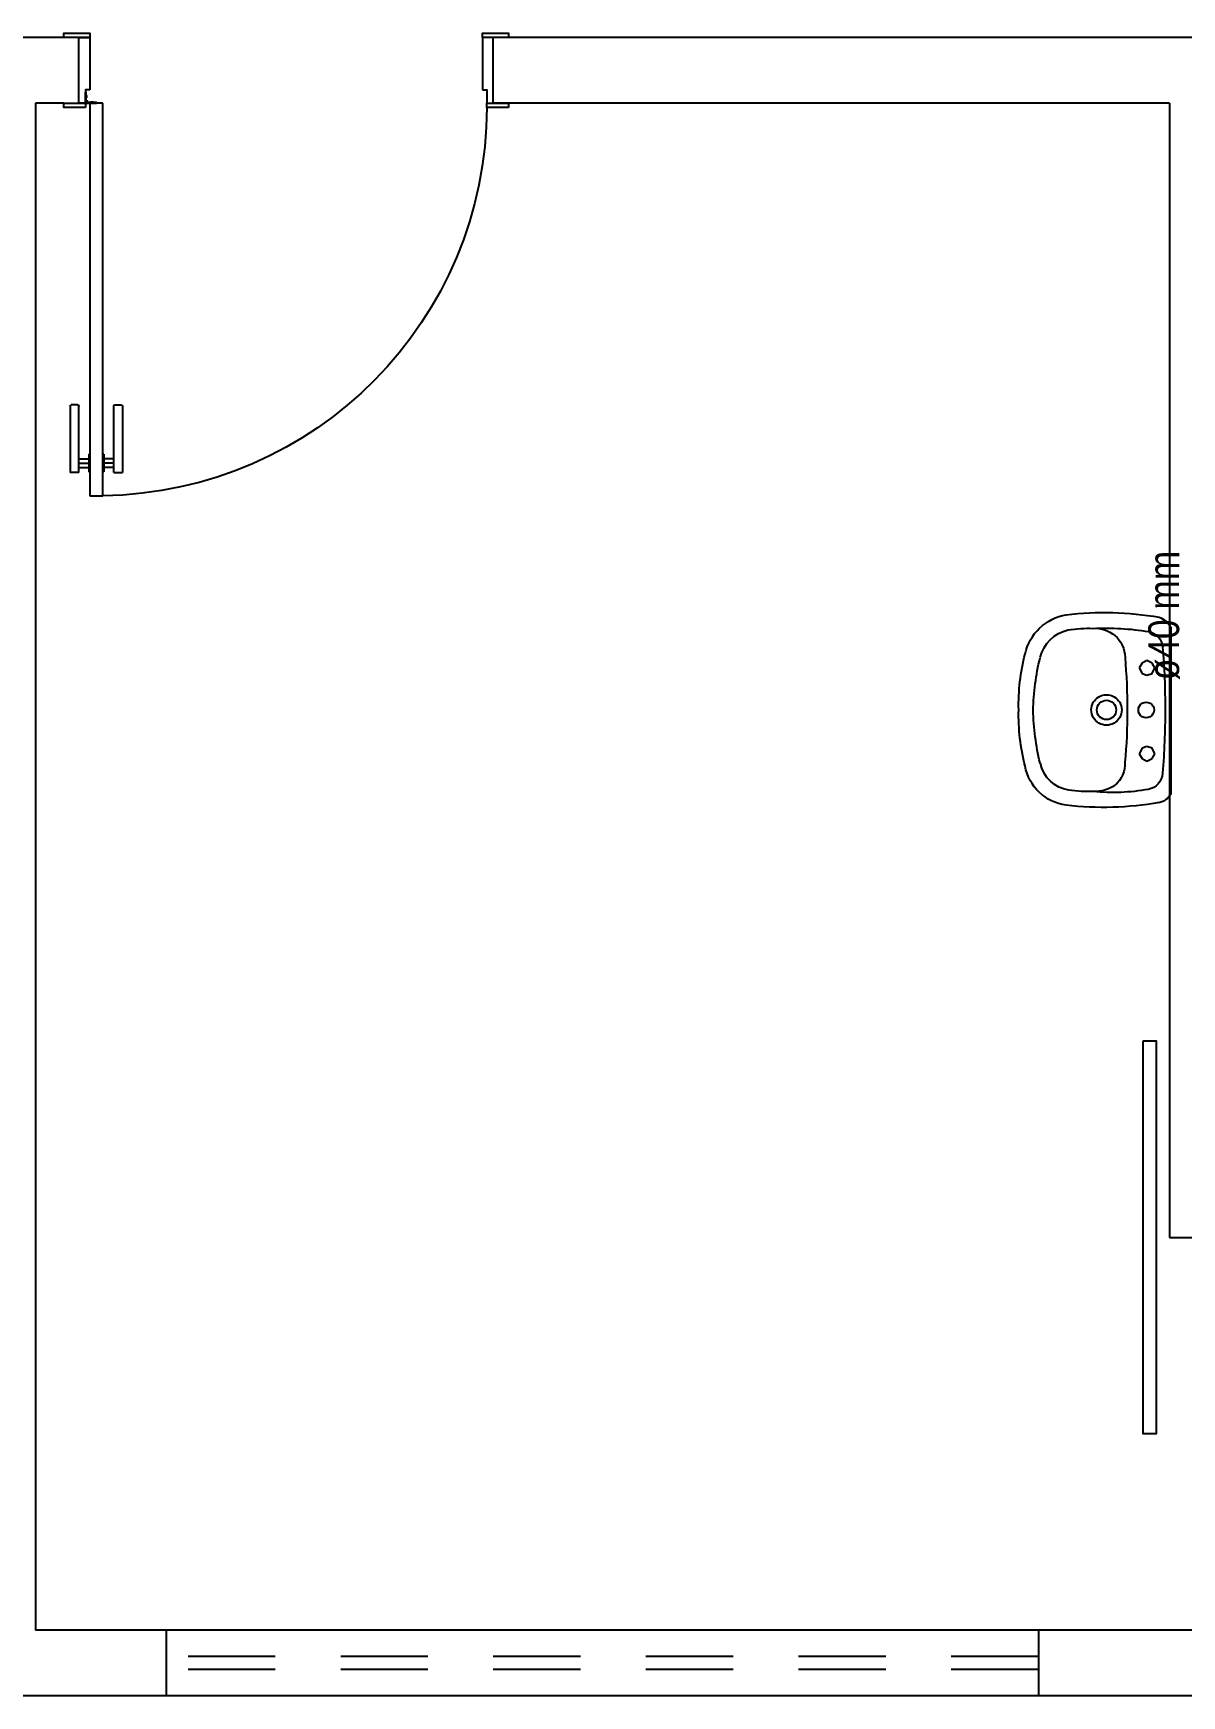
# Model space of a CAD drawing. Header units: inches. Extents: x 48180 to 96389, y -17773 to -8880.
# Drawn here: x 48198.37 to 48201.003, y -8893.589 to -8889.779 of the extents above; entities that cross this region are included whole.
import ezdxf

# ---------------------------------------------------------------- set-up
doc = ezdxf.new("R2010")
doc.units = ezdxf.units.IN
doc.header["$MEASUREMENT"] = 0
doc.linetypes.add('CONTORNO_QUADRO_T', pattern=[0.35, 0.2, -0.15])
for name, color, linetype in [('at_Entity', 7, 'Continuous'), ('ESQUADRIA', 3, 'Continuous'), ('ESQUADRIAS', 7, 'Continuous'), ('Esquadrias_Portas', 2, 'Continuous'), ('JANELA2', 1, 'Continuous'), ('Layout_Equipamentos', 7, 'Continuous'), ('PAREDE', 4, 'Continuous')]:
    doc.layers.add(name, color=color, linetype=linetype)
doc.layers.add('TQ-Textos tubo', color=7, linetype='Continuous', lineweight=20)
doc.styles.add('ARIAL', font='ARIALN.TTF')

# ---------------------------------------------------------------- blocks, each defined once
blk = doc.blocks.new('P90_02')
at = {"layer": 'ESQUADRIAS', "color": 2}
for p, q in [((0.025, 0.075), (0.025, 0.975)), ((0.025, 0.975), (0.055, 0.975)), ((0.055, 0.975), (0.055, 0.075)), ((0.055, 0.075), (0.025, 0.075))]:
    blk.add_line(p, q, dxfattribs=at)
at = {"layer": 'ESQUADRIAS', "color": 3, "linetype": 'Continuous'}
for p, q in [((-0.02, 0.7698), (-0.02, 0.9215)), ((0, 0.9215), (0, 0.7698)), ((0.023, 0.88), (0.023, 0.92)), ((0.057, 0.88), (0.057, 0.92)), ((0.08, 0.9215), (0.08, 0.7698)), ((0.1, 0.7698), (0.1, 0.9215)), ((-0.0035, 0.7668), (-0.0175, 0.7668)), ((0.0835, 0.7668), (0.0975, 0.7668))]:
    blk.add_line(p, q, dxfattribs=at)
at = {"layer": 'ESQUADRIAS', "color": 3}
for p, q in [((0, 0.9215), (-0.02, 0.9215)), ((0.023, 0.92), (0.025, 0.92)), ((0.057, 0.92), (0.055, 0.92)), ((0.08, 0.9215), (0.1, 0.9215)), ((0, 0.91), (0.023, 0.91)), ((0, 0.9), (0.023, 0.9)), ((0, 0.89), (0.023, 0.89)), ((0.023, 0.88), (0.025, 0.88)), ((0.057, 0.88), (0.055, 0.88)), ((0.08, 0.91), (0.057, 0.91)), ((0.08, 0.9), (0.057, 0.9)), ((0.08, 0.89), (0.057, 0.89))]:
    blk.add_line(p, q, dxfattribs=at)
at = {"layer": 'ESQUADRIAS'}
for p, q in [((0.0165, 0.0585), (0.0165, 0.0615)), ((0.0315, 0.0735), (0.0285, 0.0735))]:
    blk.add_line(p, q, dxfattribs=at)
at = {"layer": 'ESQUADRIAS', "color": 3}
for points in [[(0.015, 0.085), (-0.035, 0.085), (-0.035, 0.075), (0.015, 0.075)], [(0.985, 0.085), (0.935, 0.085), (0.935, 0.075), (0.985, 0.075)], [(0.025, -0.075), (0, -0.075), (-0.035, -0.075), (-0.035, -0.085), (0.025, -0.085)], [(0.985, -0.075), (0.925, -0.075), (0.925, -0.085), (0.985, -0.085)]]:
    blk.add_lwpolyline(points, close=True, dxfattribs=at)
at = {"layer": 'ESQUADRIAS', "color": 2}
for points in [[(0.025, 0.045), (0.015, 0.045), (0.015, 0.075), (0, 0.075), (0, -0.075), (0.025, -0.075)], [(0.925, 0.045), (0.935, 0.045), (0.935, 0.075), (0.95, 0.075), (0.95, -0.075), (0.925, -0.075)]]:
    blk.add_lwpolyline(points, close=True, dxfattribs=at)
at = {"layer": 'ESQUADRIAS', "color": 1}
for points in [[(0.016, 0.0705, -0.236068), (0.015, 0.0725), (0.015, 0.07), (0.015, 0.05), (0.016, 0.05)], [(0.0195, 0.074, 0.236068), (0.0175, 0.075), (0.02, 0.075), (0.04, 0.075), (0.04, 0.074)]]:
    blk.add_lwpolyline(points, format="xyb", close=True, dxfattribs=at)
at = {"layer": 'ESQUADRIAS'}
for points in [[(0.0173, 0.0625), (0.0165, 0.0615), (0.016, 0.0615)], [(0.0173, 0.0575), (0.0165, 0.0585), (0.016, 0.0585)], [(0.0173, 0.0596), (0.0175, 0.0596), (0.0175, 0.0575), (0.0173, 0.0575), (0.0173, 0.0625), (0.0175, 0.0625), (0.0175, 0.0604), (0.0173, 0.0604)], [(0.0275, 0.0727), (0.0285, 0.0735), (0.0285, 0.074)], [(0.0304, 0.0727), (0.0304, 0.0725), (0.0325, 0.0725), (0.0325, 0.0727), (0.0275, 0.0727), (0.0275, 0.0725), (0.0296, 0.0725), (0.0296, 0.0727)], [(0.0325, 0.0727), (0.0315, 0.0735), (0.0315, 0.074)]]:
    blk.add_lwpolyline(points, dxfattribs=at)
at = {"layer": 'ESQUADRIAS', "color": 1}
blk.add_circle((0.0175, 0.0725), 0.0025, dxfattribs=at)
at = {"layer": 'ESQUADRIAS'}
blk.add_arc((0.0429, 0.083), 0.8921, 0.1295, 89.2231, dxfattribs=at)
at = {"layer": 'ESQUADRIAS', "color": 3, "linetype": 'Continuous'}
for centre, start, end in [((-0.017, 0.7698), 180, 260.5377), ((-0.003, 0.7698), 260.5377, 360), ((0.083, 0.7698), 180, 279.4623), ((0.097, 0.7698), 279.4623, 0)]:
    blk.add_arc(centre, 0.003, start, end, dxfattribs=at)
blk = doc.blocks.new('new block12')
at = {"layer": 'at_Entity', "color": 0}
for p, q in [((-0.1143, 0.055), (-0.1079, 0.0656)), ((-0.1079, 0.0423), (-0.1143, 0.055)), ((-0.1079, 0.0656), (-0.0973, 0.0719)), ((-0.0973, 0.036), (-0.1079, 0.0423)), ((-0.0973, 0.0719), (-0.0846, 0.0656)), ((-0.0846, 0.0423), (-0.0973, 0.036)), ((-0.0846, 0.0656), (-0.0804, 0.055)), ((-0.0804, 0.055), (-0.0846, 0.0423)), ((0.0825, 0.055), (0.0868, 0.0656)), ((0.0868, 0.0423), (0.0825, 0.055)), ((0.0868, 0.0656), (0.0995, 0.0719)), ((0.0995, 0.036), (0.0868, 0.0423)), ((0.0995, 0.0719), (0.11, 0.0656)), ((0.11, 0.0423), (0.0995, 0.036)), ((0.11, 0.0656), (0.1164, 0.055)), ((0.1164, 0.055), (0.11, 0.0423)), ((-0.1904, 0), (0, 0)), ((-0.0635, 0), (0.1248, 0)), ((0, 0), (0.1926, 0))]:
    blk.add_line(p, q, dxfattribs=at)
for centre, radius, start, end in [((-0.0119, -0.1249), 0.4735, 88.698, 104.4219), ((0.0099, -0.1255), 0.4741, 75.6368, 91.3415), ((-0.1037, 0.2192), 0.1175, 102.514, 169.9443), ((0.0138, -0.2613), 0.5766, 91.3524, 103.5038), ((-0.0133, -0.2572), 0.5725, 76.4579, 88.6966), ((0.1075, 0.2249), 0.1107, 7.7196, 79.5925), ((-0.1021, 0.2163), 0.0847, 102.9461, 167.2809), ((0.1052, 0.222), 0.0784, 8.4194, 78.3837), ((0.5296, 0.1532), 0.7539, 173.4134, 189.6929), ((0.1228, 0.188), 0.311, 171.3221, 181.8265), ((-0.1329, 0.1882), 0.3189, 357.9946, 8.1696), ((-0.5309, 0.1535), 0.7531, 350.2791, 6.5765), ((0.4249, 0.1494), 0.6136, 177.3231, 189.2415), ((-0.1166, 0.1739), 0.0716, 176.6025, 219.5997), ((-0.0011, 0.1471), 0.0349, 150.0032, 209.9968), ((-0.0011, 0.1471), 0.0349, 90, 149.9929), ((-0.0011, 0.1471), 0.0222, 90, 180), ((-0.0011, 0.1471), 0.0349, 29.9968, 89.9993), ((-0.0011, 0.1471), 0.0222, 360, 90), ((-0.0011, 0.1471), 0.0349, 330.0032, 29.9968), ((0.1078, 0.1732), 0.0781, 324.6525, 2.8394), ((-0.2623, 0.1317), 0.4504, 349.782, 5.7972), ((-0.1209, 0.1714), 0.0667, 220.3438, 269.4487), ((-0.0011, 0.1471), 0.0349, 209.9968, 269.9993), ((-0.0011, 0.1471), 0.0222, 180, 270), ((-0.0011, 0.1471), 0.0222, 270.0097, 360), ((-0.0011, 0.1471), 0.0349, 270, 329.9929), ((0.1226, 0.1679), 0.0631, 266.7732, 320.7547), ((0.0021, 1.5743), 1.4748, 265.1896, 269.9391), ((-0.001, 1.4521), 1.3526, 270.0208, 275.0951), ((-0.1427, 0.0567), 0.0385, 188.7558, 265.6127), ((-0.0011, 0.0561), 0.018, 150.0128, 209.9872), ((-0.0011, 0.0561), 0.018, 90, 150.0398), ((-0.0011, 0.0561), 0.018, 210.0191, 270.0367), ((-0.001, 0.0561), 0.018, 30.0191, 90.0367), ((-0.0011, 0.0561), 0.018, 270, 330.0398), ((-0.0011, 0.0561), 0.018, 330.0128, 29.9872), ((0.1414, 0.0585), 0.0402, 273.114, 350.3928), ((-0.1647, 0.0446), 0.0522, 200.5417, 238.93), ((-0.0074, 1.7284), 1.7156, 265.3753, 270.2103), ((-0.0011, 1.8918), 1.879, 270, 274.4144), ((0.1736, 0.034), 0.0386, 297.8673, 348.5693)]:
    blk.add_arc(centre, radius, start, end, dxfattribs=at)

msp = doc.modelspace()

# ---------------------------------------------------------------- linework, layer by layer
at = {"layer": 'ESQUADRIA', "linetype": 'CONTORNO_QUADRO_T'}
for p, q in [((48200.6751, -8893.4992), (48198.6751, -8893.4992)), ((48200.6751, -8893.5292), (48198.6751, -8893.5292))]:
    msp.add_line(p, q, dxfattribs=at)
at = {"layer": 'Esquadrias_Portas'}
msp.add_lwpolyline([(48200.9151, -8892.0887), (48200.9451, -8892.0887), (48200.9451, -8892.9887), (48200.9151, -8892.9887), (48200.9151, -8892.0887)], dxfattribs=at)
at = {"layer": 'JANELA2'}
for p, q in [((48198.6751, -8893.4392), (48198.6751, -8893.5892)), ((48200.6751, -8893.4392), (48200.6751, -8893.5892))]:
    msp.add_line(p, q, dxfattribs=at)
at = {"layer": 'PAREDE', "linetype": 'Continuous'}
for p, q in [((48198.4401, -8889.7892), (48196.4751, -8889.7892)), ((48202.8401, -8889.7892), (48199.4251, -8889.7892)), ((48198.3751, -8889.9392), (48198.3751, -8893.4392)), ((48198.4401, -8889.9392), (48198.3751, -8889.9392)), ((48200.9751, -8889.9392), (48199.4251, -8889.9392)), ((48200.9751, -8889.9392), (48200.9751, -8892.5392)), ((48200.9751, -8892.5392), (48201.1251, -8892.5392)), ((48202.6251, -8893.4392), (48198.3751, -8893.4392)), ((48205.5751, -8893.5892), (48195.4251, -8893.5892))]:
    msp.add_line(p, q, dxfattribs=at)

# ---------------------------------------------------------------- block references
at = {"layer": 'ESQUADRIAS', "xscale": -1, "rotation": 180}
msp.add_blockref('P90_02', (48198.4751, -8889.8642), dxfattribs=at)
at = {"layer": 'Layout_Equipamentos', "xscale": -1, "rotation": 90}
msp.add_blockref('new block12', (48200.978, -8891.3311), dxfattribs=at)

# ---------------------------------------------------------------- texts
at = {"layer": 'TQ-Textos tubo', "insert": (48200.9993, -8891.1136), "char_height": 0.0706, "width": 0.50832, "attachment_point": 8, "rotation": 89.9544, "line_spacing_factor": 0.798, "style": 'ARIAL'}
msp.add_mtext('ø40 mm', dxfattribs=at)

doc.saveas('drawing.dxf')
